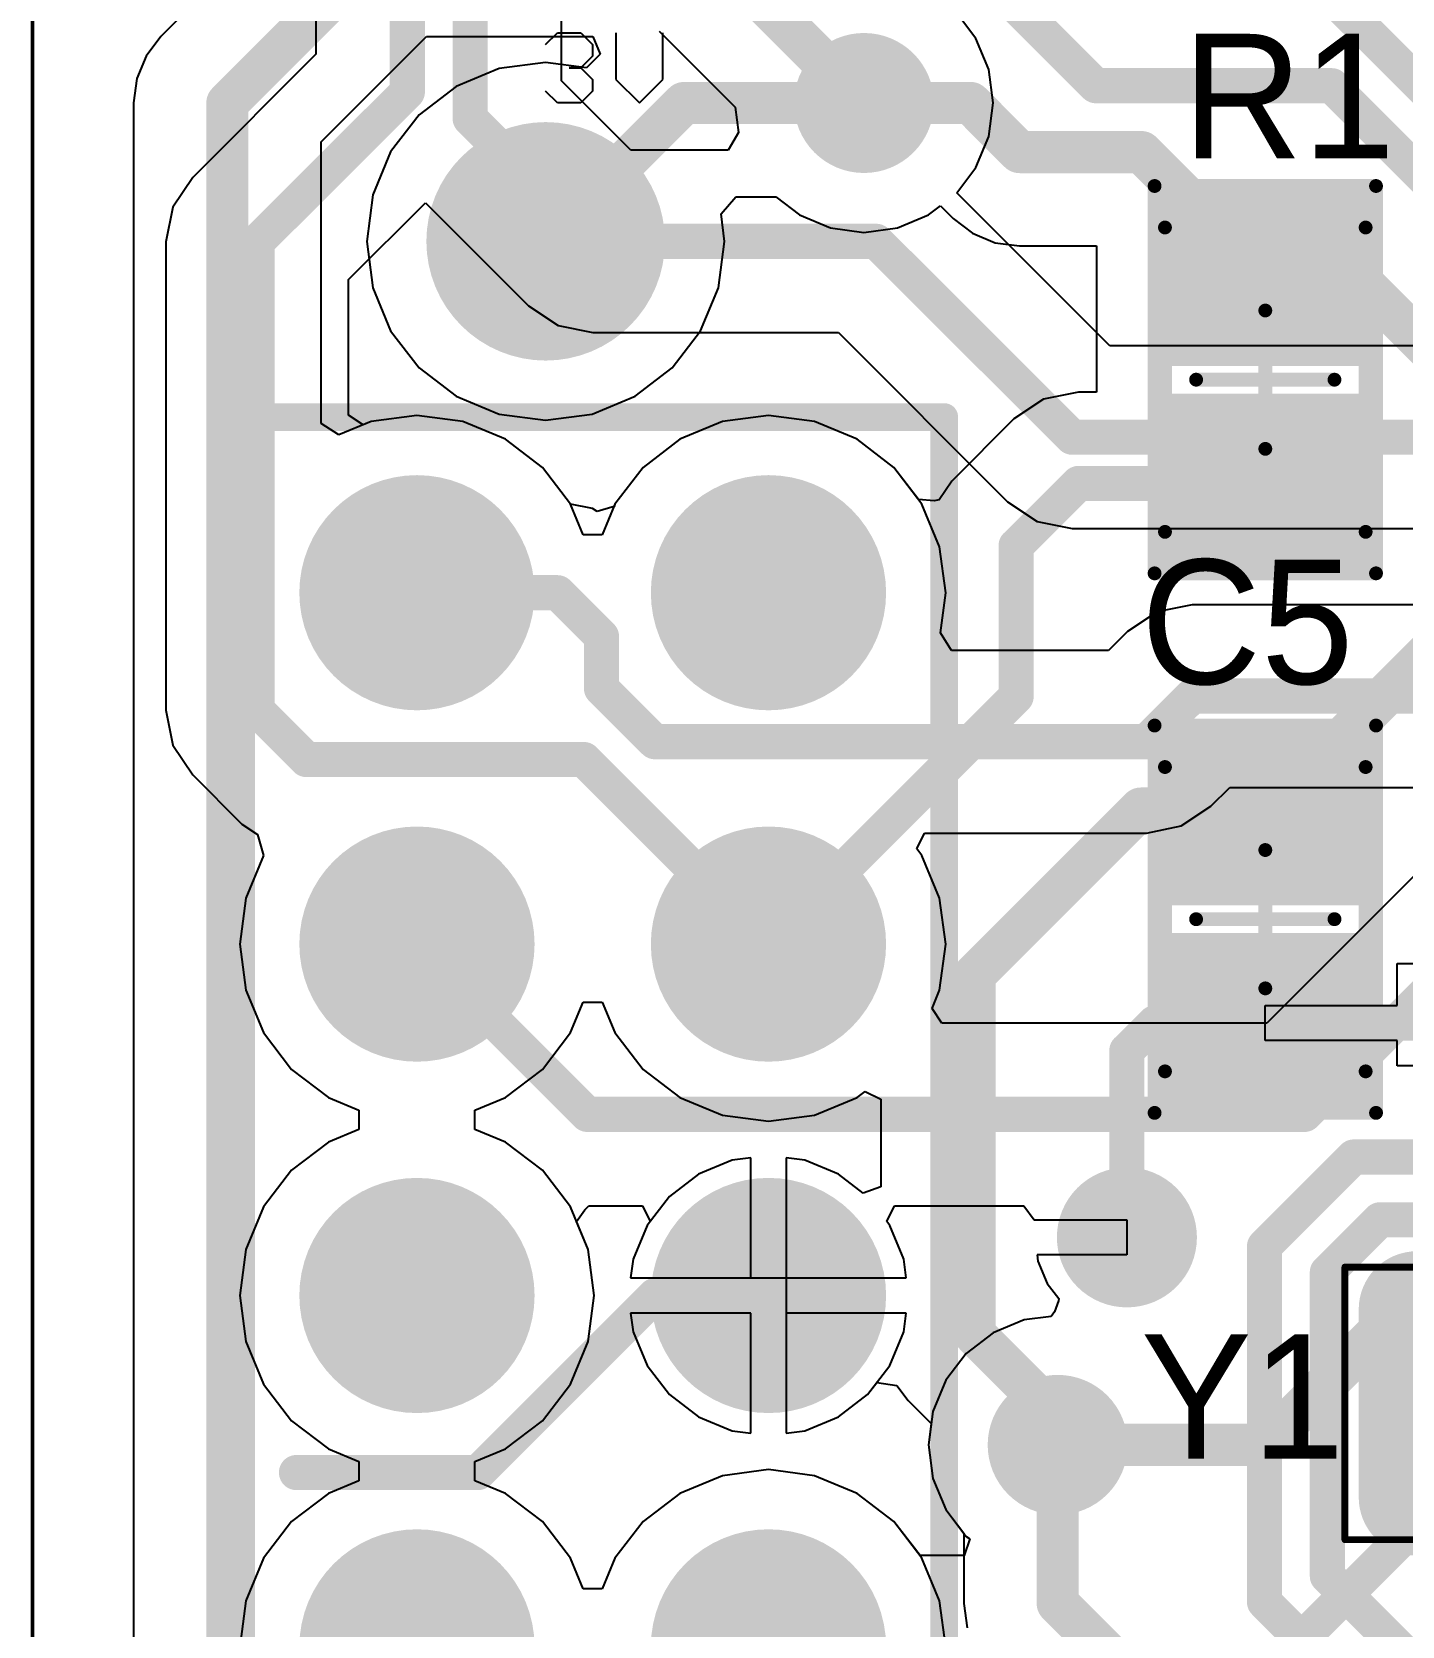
# Model space of a CAD drawing. Header units: millimetres. Extents: x 12 to 126, y 25 to 105.
# Drawn here: x 24.79 to 34.69, y 70.19 to 81.71 of the extents above; entities that cross this region are included whole.
import ezdxf

# ---------------------------------------------------------------- set-up
doc = ezdxf.new("R2010")
doc.units = ezdxf.units.MM
for name, color, linetype in [('BottomLayer', 5, 'Continuous'), ('BottomSolder', 6, 'Continuous'), ('Mechanical13', 56, 'Continuous'), ('Mechanical15', 56, 'Continuous'), ('MultiLayer', 9, 'Continuous'), ('PadHoleLayer', 156, 'Continuous'), ('TopLayer', 1, 'Continuous'), ('TopOverlay', 2, 'Continuous'), ('TopPaste', 8, 'Continuous'), ('TopSolder', 216, 'Continuous'), ('ViaHoleLayer', 16, 'Continuous')]:
    doc.layers.add(name, color=color, linetype=linetype)

# ---------------------------------------------------------------- blocks, each defined once
blk = doc.blocks.new('HDR2X7_1')
at = {"layer": 'BottomLayer', "const_width": 0.75}
for points in [[(7.245, 2.54, 1), (7.995, 2.54, 1)], [(9.785, 2.54, 1), (10.535, 2.54, 1)], [(12.325, 2.54, 1), (13.075, 2.54, 1)], [(14.865, 2.54, 1), (15.615, 2.54, 1)], [(7.245, 0, 1), (7.995, 0, 1)], [(9.785, 0, 1), (10.535, 0, 1)], [(12.325, 0, 1), (13.075, 0, 1)], [(14.865, 0, 1), (15.615, 0, 1)]]:
    blk.add_lwpolyline(points, format="xyb", close=True, dxfattribs=at)
at = {"layer": 'BottomSolder', "const_width": 0.85}
for points in [[(7.195, 2.54, 1), (8.045, 2.54, 1)], [(9.735, 2.54, 1), (10.585, 2.54, 1)], [(12.275, 2.54, 1), (13.125, 2.54, 1)], [(14.815, 2.54, 1), (15.665, 2.54, 1)], [(7.195, 0, 1), (8.045, 0, 1)], [(9.735, 0, 1), (10.585, 0, 1)], [(12.275, 0, 1), (13.125, 0, 1)], [(14.815, 0, 1), (15.665, 0, 1)]]:
    blk.add_lwpolyline(points, format="xyb", close=True, dxfattribs=at)
at = {"layer": 'MultiLayer', "const_width": 0.75}
for points in [[(7.245, 2.54, 1), (7.995, 2.54, 1)], [(9.785, 2.54, 1), (10.535, 2.54, 1)], [(12.325, 2.54, 1), (13.075, 2.54, 1)], [(14.865, 2.54, 1), (15.615, 2.54, 1)], [(7.245, 0, 1), (7.995, 0, 1)], [(9.785, 0, 1), (10.535, 0, 1)], [(12.325, 0, 1), (13.075, 0, 1)], [(14.865, 0, 1), (15.615, 0, 1)]]:
    blk.add_lwpolyline(points, format="xyb", close=True, dxfattribs=at)
at = {"layer": 'PadHoleLayer', "const_width": 0.51}
for points in [[(7.365, 2.54, 1), (7.875, 2.54, 1)], [(9.905, 2.54, 1), (10.415, 2.54, 1)], [(12.445, 2.54, 1), (12.955, 2.54, 1)], [(14.985, 2.54, 1), (15.495, 2.54, 1)], [(7.365, 0, 1), (7.875, 0, 1)], [(9.905, 0, 1), (10.415, 0, 1)], [(12.445, 0, 1), (12.955, 0, 1)], [(14.985, 0, 1), (15.495, 0, 1)]]:
    blk.add_lwpolyline(points, format="xyb", close=True, dxfattribs=at)
at = {"layer": 'TopLayer', "const_width": 0.75}
for points in [[(7.245, 2.54, 1), (7.995, 2.54, 1)], [(9.785, 2.54, 1), (10.535, 2.54, 1)], [(12.325, 2.54, 1), (13.075, 2.54, 1)], [(14.865, 2.54, 1), (15.615, 2.54, 1)], [(7.245, 0, 1), (7.995, 0, 1)], [(9.785, 0, 1), (10.535, 0, 1)], [(12.325, 0, 1), (13.075, 0, 1)], [(14.865, 0, 1), (15.615, 0, 1)]]:
    blk.add_lwpolyline(points, format="xyb", close=True, dxfattribs=at)
at = {"layer": 'TopOverlay', "const_width": 0.2}
for points in [[(-1.27, 3.81), (16.51, 3.81)], [(16.51, 3.81), (16.51, -1.27)], [(-1.27, -1.27), (16.51, -1.27)]]:
    blk.add_lwpolyline(points, dxfattribs=at)
at = {"layer": 'TopOverlay', "const_width": 0.1}
for points in [[(16.46, 3.81, 1), (16.56, 3.81, 1)], [(16.46, 3.81, 1), (16.56, 3.81, 1)], [(16.46, -1.27, 1), (16.56, -1.27, 1)], [(16.46, -1.27, 1), (16.56, -1.27, 1)]]:
    blk.add_lwpolyline(points, format="xyb", close=True, dxfattribs=at)
at = {"layer": 'TopSolder', "const_width": 0.85}
for points in [[(7.195, 2.54, 1), (8.045, 2.54, 1)], [(9.735, 2.54, 1), (10.585, 2.54, 1)], [(12.275, 2.54, 1), (13.125, 2.54, 1)], [(14.815, 2.54, 1), (15.665, 2.54, 1)], [(7.195, 0, 1), (8.045, 0, 1)], [(9.735, 0, 1), (10.585, 0, 1)], [(12.275, 0, 1), (13.125, 0, 1)], [(14.815, 0, 1), (15.665, 0, 1)]]:
    blk.add_lwpolyline(points, format="xyb", close=True, dxfattribs=at)
blk = doc.blocks.new('XTAL1140X475X430D1315L440X63M_31')
at = {"layer": 'Mechanical15', "const_width": 0.05}
for points in [[(7.325, 0.985), (5.95, 0.985)], [(7.325, 0.985), (7.325, -0.985)], [(7.325, -0.985), (5.95, -0.985)]]:
    blk.add_lwpolyline(points, dxfattribs=at)
at = {"layer": 'Mechanical15', "const_width": 0.025}
for points in [[(7.312, 0.985, 1), (7.337, 0.985, 1)], [(7.312, 0.985, 1), (7.337, 0.985, 1)], [(7.312, -0.985, 1), (7.337, -0.985, 1)], [(7.312, -0.985, 1), (7.337, -0.985, 1)]]:
    blk.add_lwpolyline(points, format="xyb", close=True, dxfattribs=at)
at = {"layer": 'TopLayer', "const_width": 0.32}
for points in [[(6.645, 0.68, 1), (6.965, 0.68, 1)], [(6.645, -0.68, 1), (6.965, -0.68, 1)]]:
    blk.add_lwpolyline(points, format="xyb", close=True, dxfattribs=at)
at = {"layer": 'TopLayer'}
blk.add_solid([(2.125, -0.68), (7.125, -0.68), (2.125, 0.68), (7.125, 0.68)], dxfattribs=at)
at = {"layer": 'TopPaste', "const_width": 0.32}
for points in [[(6.645, 0.68, 1), (6.965, 0.68, 1)], [(6.645, -0.68, 1), (6.965, -0.68, 1)]]:
    blk.add_lwpolyline(points, format="xyb", close=True, dxfattribs=at)
at = {"layer": 'TopPaste'}
blk.add_solid([(2.125, -0.68), (7.125, -0.68), (2.125, 0.68), (7.125, 0.68)], dxfattribs=at)
at = {"layer": 'TopSolder', "const_width": 0.42}
for points in [[(6.595, 0.68, 1), (7.015, 0.68, 1)], [(6.595, -0.68, 1), (7.015, -0.68, 1)]]:
    blk.add_lwpolyline(points, format="xyb", close=True, dxfattribs=at)
at = {"layer": 'TopSolder'}
blk.add_solid([(2.025, -0.68), (7.225, -0.68), (2.025, 0.68), (7.225, 0.68)], dxfattribs=at)
blk = doc.blocks.new('C0805_47')
at = {"layer": 'Mechanical13', "const_width": 0.1}
for points in [[(-1.1, -0.725), (-1.1, 0.725)], [(1.1, 0.725), (-1.1, 0.725)], [(1.1, -0.725), (1.1, 0.725)], [(1.1, -0.725), (-1.1, -0.725)]]:
    blk.add_lwpolyline(points, dxfattribs=at)
at = {"layer": 'Mechanical13', "const_width": 0.05}
for points in [[(-1.125, 0.725, 1), (-1.075, 0.725, 1)], [(-1.125, 0.725, 1), (-1.075, 0.725, 1)], [(1.075, 0.725, 1), (1.125, 0.725, 1)], [(1.075, 0.725, 1), (1.125, 0.725, 1)], [(-1.125, -0.725, 1), (-1.075, -0.725, 1)], [(-1.125, -0.725, 1), (-1.075, -0.725, 1)], [(1.075, -0.725, 1), (1.125, -0.725, 1)], [(1.075, -0.725, 1), (1.125, -0.725, 1)]]:
    blk.add_lwpolyline(points, format="xyb", close=True, dxfattribs=at)
at = {"layer": 'Mechanical15', "const_width": 0.1}
for points in [[(-1.4, -0.8), (-1.4, 0.8)], [(1.4, 0.8), (-1.4, 0.8)], [(1.4, -0.8), (1.4, 0.8)], [(0, -0.5), (0, 0.5)], [(0.5, 0), (-0.5, 0)], [(1.4, -0.8), (-1.4, -0.8)]]:
    blk.add_lwpolyline(points, dxfattribs=at)
at = {"layer": 'Mechanical15', "const_width": 0.05}
for points in [[(-1.425, 0.8, 1), (-1.375, 0.8, 1)], [(-1.425, 0.8, 1), (-1.375, 0.8, 1)], [(1.375, 0.8, 1), (1.425, 0.8, 1)], [(1.375, 0.8, 1), (1.425, 0.8, 1)], [(-0.025, 0.5, 1), (0.025, 0.5, 1)], [(-0.525, 0, 1), (-0.475, 0, 1)], [(0.475, 0, 1), (0.525, 0, 1)], [(-0.025, -0.5, 1), (0.025, -0.5, 1)], [(-1.425, -0.8, 1), (-1.375, -0.8, 1)], [(-1.425, -0.8, 1), (-1.375, -0.8, 1)], [(1.375, -0.8, 1), (1.425, -0.8, 1)], [(1.375, -0.8, 1), (1.425, -0.8, 1)]]:
    blk.add_lwpolyline(points, format="xyb", close=True, dxfattribs=at)
at = {"layer": 'TopLayer'}
for points in [[(-0.2, -0.7), (-0.2, 0.7), (-1.3, -0.7), (-1.3, 0.7)], [(1.3, -0.7), (1.3, 0.7), (0.2, -0.7), (0.2, 0.7)]]:
    blk.add_solid(points, dxfattribs=at)
at = {"layer": 'TopPaste'}
for points in [[(-0.2, -0.7), (-0.2, 0.7), (-1.3, -0.7), (-1.3, 0.7)], [(1.3, -0.7), (1.3, 0.7), (0.2, -0.7), (0.2, 0.7)]]:
    blk.add_solid(points, dxfattribs=at)
at = {"layer": 'TopSolder'}
for points in [[(-0.1, -0.8), (-0.1, 0.8), (-1.4, -0.8), (-1.4, 0.8)], [(1.4, -0.8), (1.4, 0.8), (0.1, -0.8), (0.1, 0.8)]]:
    blk.add_solid(points, dxfattribs=at)
blk = doc.blocks.new('C0805_71')
at = {"layer": 'Mechanical13', "const_width": 0.1}
for points in [[(-1.1, 0.725), (-1.1, -0.725)], [(-1.1, 0.725), (1.1, 0.725)], [(1.1, 0.725), (1.1, -0.725)], [(-1.1, -0.725), (1.1, -0.725)]]:
    blk.add_lwpolyline(points, dxfattribs=at)
at = {"layer": 'Mechanical13', "const_width": 0.05}
for points in [[(-1.125, 0.725, 1), (-1.075, 0.725, 1)], [(-1.125, 0.725, 1), (-1.075, 0.725, 1)], [(1.075, 0.725, 1), (1.125, 0.725, 1)], [(1.075, 0.725, 1), (1.125, 0.725, 1)], [(-1.125, -0.725, 1), (-1.075, -0.725, 1)], [(-1.125, -0.725, 1), (-1.075, -0.725, 1)], [(1.075, -0.725, 1), (1.125, -0.725, 1)], [(1.075, -0.725, 1), (1.125, -0.725, 1)]]:
    blk.add_lwpolyline(points, format="xyb", close=True, dxfattribs=at)
at = {"layer": 'Mechanical15', "const_width": 0.1}
for points in [[(-1.4, 0.8), (-1.4, -0.8)], [(-1.4, 0.8), (1.4, 0.8)], [(1.4, 0.8), (1.4, -0.8)], [(0, 0.5), (0, -0.5)], [(-0.5, 0), (0.5, 0)], [(-1.4, -0.8), (1.4, -0.8)]]:
    blk.add_lwpolyline(points, dxfattribs=at)
at = {"layer": 'Mechanical15', "const_width": 0.05}
for points in [[(-1.425, 0.8, 1), (-1.375, 0.8, 1)], [(-1.425, 0.8, 1), (-1.375, 0.8, 1)], [(1.375, 0.8, 1), (1.425, 0.8, 1)], [(1.375, 0.8, 1), (1.425, 0.8, 1)], [(-0.025, 0.5, 1), (0.025, 0.5, 1)], [(-0.525, 0, 1), (-0.475, 0, 1)], [(0.475, 0, 1), (0.525, 0, 1)], [(-0.025, -0.5, 1), (0.025, -0.5, 1)], [(-1.425, -0.8, 1), (-1.375, -0.8, 1)], [(-1.425, -0.8, 1), (-1.375, -0.8, 1)], [(1.375, -0.8, 1), (1.425, -0.8, 1)], [(1.375, -0.8, 1), (1.425, -0.8, 1)]]:
    blk.add_lwpolyline(points, format="xyb", close=True, dxfattribs=at)
at = {"layer": 'TopLayer'}
for points in [[(-0.2, -0.7), (-0.2, 0.7), (-1.3, -0.7), (-1.3, 0.7)], [(1.3, -0.7), (1.3, 0.7), (0.2, -0.7), (0.2, 0.7)]]:
    blk.add_solid(points, dxfattribs=at)
at = {"layer": 'TopPaste'}
for points in [[(-0.2, -0.7), (-0.2, 0.7), (-1.3, -0.7), (-1.3, 0.7)], [(1.3, -0.7), (1.3, 0.7), (0.2, -0.7), (0.2, 0.7)]]:
    blk.add_solid(points, dxfattribs=at)
at = {"layer": 'TopSolder'}
for points in [[(-0.1, -0.8), (-0.1, 0.8), (-1.4, -0.8), (-1.4, 0.8)], [(1.4, -0.8), (1.4, 0.8), (0.1, -0.8), (0.1, 0.8)]]:
    blk.add_solid(points, dxfattribs=at)

msp = doc.modelspace()

# ---------------------------------------------------------------- linework, layer by layer
at = {"layer": 'BottomLayer'}
for p, q in [((24.8, 59.1), (24.8, 102.09)), ((26.84, 92.2), (26.84, 81.553)), ((28.614, 81.361), (28.614, 91.627)), ((31.609, 81.667), (31.461, 81.861)), ((29.32, 81.72), (29.869, 81.171)), ((31.702, 81.442), (31.609, 81.667)), ((26.84, 81.553), (25.95, 80.662)), ((29.115, 80.86), (28.614, 81.361)), ((31.734, 81.2), (31.702, 81.442)), ((29.869, 81.171), (29.894, 80.987)), ((31.702, 80.958), (31.734, 81.2)), ((29.894, 80.987), (29.819, 80.86)), ((31.609, 80.733), (31.702, 80.958)), ((29.819, 80.86), (29.115, 80.86)), ((31.47, 80.551), (31.609, 80.733)), ((25.95, 80.662), (25.807, 80.448)), ((25.807, 80.448), (25.756, 80.196)), ((27.076, 79.923), (27.631, 80.478)), ((27.631, 80.478), (28.376, 79.734)), ((32.577, 79.444), (31.47, 80.551)), ((25.756, 80.196), (25.756, 80.196)), ((25.756, 80.196), (25.756, 76.81)), ((27.076, 78.944), (27.076, 79.923)), ((28.376, 79.734), (28.376, 79.734)), ((28.376, 79.734), (28.59, 79.591)), ((28.59, 79.591), (28.842, 79.54)), ((28.842, 79.54), (30.615, 79.54)), ((30.615, 79.54), (31.838, 78.317)), ((37.338, 79.444), (32.577, 79.444)), ((27.181, 78.874), (27.076, 78.944)), ((27.57, 78.941), (27.238, 78.897)), ((27.902, 78.897), (27.57, 78.941)), ((30.11, 78.941), (29.778, 78.897)), ((30.442, 78.897), (30.11, 78.941)), ((27.238, 78.897), (27.181, 78.874)), ((28.21, 78.769), (27.902, 78.897)), ((29.778, 78.897), (29.47, 78.769)), ((30.75, 78.769), (30.442, 78.897)), ((28.476, 78.566), (28.21, 78.769)), ((29.47, 78.769), (29.204, 78.566)), ((31.016, 78.566), (30.75, 78.769)), ((28.679, 78.301), (28.476, 78.566)), ((29.204, 78.566), (29.001, 78.3)), ((31.219, 78.3), (31.016, 78.566)), ((28.839, 78.269), (28.679, 78.301)), ((28.872, 78.247), (28.839, 78.269)), ((28.994, 78.284), (28.872, 78.247)), ((29.001, 78.3), (28.994, 78.284)), ((31.347, 77.992), (31.219, 78.3)), ((31.838, 78.317), (31.838, 78.317)), ((31.838, 78.317), (32.052, 78.174)), ((32.052, 78.174), (32.304, 78.124)), ((32.304, 78.124), (32.304, 78.124)), ((32.304, 78.124), (37.065, 78.124)), ((31.391, 77.66), (31.347, 77.992)), ((31.353, 77.37), (31.391, 77.66)), ((33.171, 77.572), (32.918, 77.522)), ((37.437, 77.572), (33.171, 77.572)), ((33.171, 77.572), (33.171, 77.572)), ((32.918, 77.522), (32.704, 77.379)), ((31.433, 77.243), (31.353, 77.37)), ((32.704, 77.379), (32.568, 77.243)), ((32.704, 77.379), (32.704, 77.379)), ((32.568, 77.243), (31.433, 77.243)), ((25.756, 76.81), (25.756, 76.81)), ((25.756, 76.81), (25.807, 76.557)), ((25.807, 76.557), (25.95, 76.343)), ((25.95, 76.343), (26.305, 75.988)), ((33.307, 76.117), (33.444, 76.253)), ((33.444, 76.253), (35.249, 76.253)), ((33.093, 75.974), (33.307, 76.117)), ((35.297, 76.136), (33.71, 74.548)), ((26.305, 75.988), (26.305, 75.988)), ((26.305, 75.988), (26.417, 75.913)), ((32.841, 75.923), (33.093, 75.974)), ((26.417, 75.913), (26.461, 75.76)), ((31.182, 75.809), (31.238, 75.923)), ((31.238, 75.923), (32.841, 75.923)), ((32.841, 75.923), (32.841, 75.923)), ((26.461, 75.76), (26.333, 75.452)), ((31.219, 75.76), (31.182, 75.809)), ((31.347, 75.452), (31.219, 75.76)), ((26.333, 75.452), (26.289, 75.12)), ((31.391, 75.12), (31.347, 75.452)), ((26.289, 75.12), (26.333, 74.788)), ((31.347, 74.788), (31.391, 75.12)), ((26.333, 74.788), (26.461, 74.48)), ((31.292, 74.654), (31.347, 74.788)), ((31.362, 74.548), (31.292, 74.654)), ((26.461, 74.48), (26.664, 74.214)), ((33.71, 74.548), (31.362, 74.548)), ((26.664, 74.214), (26.93, 74.011)), ((26.93, 74.011), (27.151, 73.919)), ((27.151, 73.919), (27.151, 73.781)), ((27.151, 73.781), (26.93, 73.689)), ((26.93, 73.689), (26.664, 73.486)), ((26.664, 73.486), (26.461, 73.22)), ((26.461, 73.22), (26.333, 72.912)), ((28.723, 73.115), (28.782, 73.2)), ((28.782, 73.2), (28.813, 73.229)), ((28.813, 73.229), (29.199, 73.229)), ((29.199, 73.229), (29.255, 73.115)), ((30.965, 73.115), (31.021, 73.229)), ((31.021, 73.229), (31.954, 73.229)), ((31.954, 73.229), (32.029, 73.127)), ((28.807, 72.912), (28.723, 73.115)), ((29.233, 73.086), (29.132, 72.842)), ((29.255, 73.115), (29.233, 73.086)), ((30.987, 73.086), (30.965, 73.115)), ((31.088, 72.842), (30.987, 73.086)), ((32.029, 73.127), (32.7, 73.127)), ((32.7, 73.127), (32.7, 72.873)), ((26.333, 72.912), (26.289, 72.58)), ((28.851, 72.58), (28.807, 72.912)), ((29.132, 72.842), (29.114, 72.707)), ((31.106, 72.707), (31.088, 72.842)), ((32.7, 72.873), (32.051, 72.873)), ((32.051, 72.873), (32.057, 72.827)), ((32.057, 72.827), (32.123, 72.667)), ((29.114, 72.707), (30.11, 72.707)), ((30.11, 72.707), (31.106, 72.707)), ((32.123, 72.667), (32.207, 72.558)), ((26.289, 72.58), (26.333, 72.248)), ((28.807, 72.248), (28.851, 72.58)), ((32.206, 72.541), (32.177, 72.461)), ((32.207, 72.558), (32.206, 72.541)), ((29.983, 72.453), (29.114, 72.453)), ((29.114, 72.453), (29.132, 72.318)), ((29.983, 71.584), (29.983, 72.453)), ((31.106, 72.453), (30.237, 72.453)), ((30.237, 72.453), (30.237, 71.584)), ((31.088, 72.318), (31.106, 72.453)), ((31.958, 72.403), (31.733, 72.309)), ((32.152, 72.428), (31.958, 72.403)), ((32.177, 72.461), (32.152, 72.428)), ((29.132, 72.318), (29.233, 72.074)), ((30.987, 72.074), (31.088, 72.318)), ((31.733, 72.309), (31.539, 72.161)), ((26.333, 72.248), (26.461, 71.94)), ((28.679, 71.94), (28.807, 72.248)), ((31.539, 72.161), (31.391, 71.967)), ((29.233, 72.074), (29.394, 71.864)), ((30.826, 71.864), (30.987, 72.074)), ((26.461, 71.94), (26.664, 71.674)), ((28.476, 71.674), (28.679, 71.94)), ((31.391, 71.967), (31.297, 71.742)), ((29.394, 71.864), (29.604, 71.703)), ((30.616, 71.703), (30.826, 71.864)), ((29.604, 71.703), (29.848, 71.602)), ((30.372, 71.602), (30.616, 71.703)), ((31.297, 71.742), (31.266, 71.5)), ((26.664, 71.674), (26.93, 71.471)), ((28.21, 71.471), (28.476, 71.674)), ((29.848, 71.602), (29.983, 71.584)), ((30.237, 71.584), (30.372, 71.602)), ((26.93, 71.471), (27.151, 71.379)), ((27.989, 71.379), (28.21, 71.471)), ((31.266, 71.5), (31.297, 71.258)), ((27.151, 71.379), (27.151, 71.241)), ((27.989, 71.241), (27.989, 71.379)), ((27.151, 71.241), (26.93, 71.149)), ((28.21, 71.149), (27.989, 71.241)), ((29.778, 71.277), (29.47, 71.149)), ((30.11, 71.321), (29.778, 71.277)), ((30.442, 71.277), (30.11, 71.321)), ((30.75, 71.149), (30.442, 71.277)), ((31.297, 71.258), (31.391, 71.033)), ((26.93, 71.149), (26.664, 70.946)), ((28.476, 70.946), (28.21, 71.149)), ((29.47, 71.149), (29.204, 70.946)), ((31.016, 70.946), (30.75, 71.149)), ((31.391, 71.033), (31.539, 70.839)), ((26.664, 70.946), (26.461, 70.68)), ((28.679, 70.68), (28.476, 70.946)), ((29.204, 70.946), (29.001, 70.68)), ((31.205, 70.7), (31.016, 70.946)), ((31.565, 70.82), (31.524, 70.7)), ((31.539, 70.839), (31.565, 70.82)), ((26.461, 70.68), (26.333, 70.372)), ((28.771, 70.459), (28.679, 70.68)), ((29.001, 70.68), (28.909, 70.459)), ((31.524, 70.7), (31.205, 70.7)), ((28.909, 70.459), (28.771, 70.459)), ((26.333, 70.372), (26.289, 70.04))]:
    msp.add_line(p, q, dxfattribs=at)
for points, const_width in [([(27.5, 81.28), (27.5, 92.2)], 0.254), ([(27.954, 81.088), (27.954, 91.9)], 0.254), ([(29.8, 82.2), (30.8, 81.2)], 0.305), ([(26.416, 80.196), (27.5, 81.28)], 0.254), ([(27.954, 81.088), (28.842, 80.2)], 0.254), ([(26.416, 76.81), (26.416, 80.196)], 0.254), ([(28.842, 80.2), (30.888, 80.2)], 0.254), ([(30.888, 80.2), (32.304, 78.784)], 0.254), ([(32.304, 78.784), (37.338, 78.784)], 0.254), ([(33.906, 70.04), (42.545, 78.679)], 0.254), ([(27.57, 77.66), (28.587, 77.66)], 0.254), ([(28.587, 77.66), (28.904, 77.343)], 0.254), ([(28.904, 76.968), (28.904, 77.343)], 0.254), ([(28.904, 76.968), (29.289, 76.583)], 0.254), ([(32.841, 76.583), (33.171, 76.913)], 0.254), ([(33.171, 76.913), (39.495, 76.913)], 0.254), ([(26.416, 76.81), (26.772, 76.454)], 0.254), ([(29.289, 76.583), (32.841, 76.583)], 0.254), ([(26.772, 76.454), (28.776, 76.454)], 0.254), ([(28.776, 76.454), (30.11, 75.12)], 0.254), ([(33.983, 73.889), (36.503, 76.408)], 0.254), ([(27.57, 75.12), (28.801, 73.889)], 0.254), ([(33.7, 71.5), (36.8, 74.6)], 0.305), ([(28.801, 73.889), (33.983, 73.889)], 0.254), ([(28.011, 71.3), (29.291, 72.58)], 0.254), ([(29.291, 72.58), (30.11, 72.58)], 0.254), ([(32.2, 71.5), (33.7, 71.5)], 0.305), ([(26.7, 71.3), (28.011, 71.3)], 0.254)]:
    msp.add_lwpolyline(points, dxfattribs=dict(at, const_width=const_width))
for points, const_width in [([(30.597, 81.2, 1), (31.003, 81.2, 1)], 0.406), ([(27.437, 81.28, 1), (27.564, 81.28, 1)], 0.127), ([(27.437, 81.28, 1), (27.564, 81.28, 1)], 0.127), ([(30.724, 81.2, 1), (30.876, 81.2, 1)], 0.152), ([(27.891, 81.088, 1), (28.018, 81.088, 1)], 0.127), ([(27.891, 81.088, 1), (28.018, 81.088, 1)], 0.127), ([(26.352, 80.196, 1), (26.48, 80.196, 1)], 0.127), ([(26.352, 80.196, 1), (26.48, 80.196, 1)], 0.127), ([(28.779, 80.2, 1), (28.906, 80.2, 1)], 0.127), ([(28.779, 80.2, 1), (28.906, 80.2, 1)], 0.127), ([(30.825, 80.2, 1), (30.952, 80.2, 1)], 0.127), ([(30.825, 80.2, 1), (30.952, 80.2, 1)], 0.127), ([(32.241, 78.784, 1), (32.368, 78.784, 1)], 0.127), ([(32.241, 78.784, 1), (32.368, 78.784, 1)], 0.127), ([(27.507, 77.66, 1), (27.634, 77.66, 1)], 0.127), ([(28.523, 77.66, 1), (28.65, 77.66, 1)], 0.127), ([(28.523, 77.66, 1), (28.65, 77.66, 1)], 0.127), ([(28.84, 77.343, 1), (28.967, 77.343, 1)], 0.127), ([(28.84, 77.343, 1), (28.967, 77.343, 1)], 0.127), ([(28.84, 76.968, 1), (28.967, 76.968, 1)], 0.127), ([(28.84, 76.968, 1), (28.967, 76.968, 1)], 0.127), ([(33.107, 76.913, 1), (33.234, 76.913, 1)], 0.127), ([(33.107, 76.913, 1), (33.234, 76.913, 1)], 0.127), ([(26.352, 76.81, 1), (26.48, 76.81, 1)], 0.127), ([(26.352, 76.81, 1), (26.48, 76.81, 1)], 0.127), ([(29.226, 76.583, 1), (29.353, 76.583, 1)], 0.127), ([(29.226, 76.583, 1), (29.353, 76.583, 1)], 0.127), ([(32.777, 76.583, 1), (32.904, 76.583, 1)], 0.127), ([(32.777, 76.583, 1), (32.904, 76.583, 1)], 0.127), ([(26.708, 76.454, 1), (26.835, 76.454, 1)], 0.127), ([(26.708, 76.454, 1), (26.835, 76.454, 1)], 0.127), ([(28.713, 76.454, 1), (28.84, 76.454, 1)], 0.127), ([(28.713, 76.454, 1), (28.84, 76.454, 1)], 0.127), ([(27.507, 75.12, 1), (27.634, 75.12, 1)], 0.127), ([(30.047, 75.12, 1), (30.174, 75.12, 1)], 0.127), ([(28.738, 73.889, 1), (28.865, 73.889, 1)], 0.127), ([(28.738, 73.889, 1), (28.865, 73.889, 1)], 0.127), ([(33.92, 73.889, 1), (34.047, 73.889, 1)], 0.127), ([(33.92, 73.889, 1), (34.047, 73.889, 1)], 0.127), ([(32.497, 73, 1), (32.903, 73, 1)], 0.406), ([(29.228, 72.58, 1), (29.355, 72.58, 1)], 0.127), ([(29.228, 72.58, 1), (29.355, 72.58, 1)], 0.127), ([(30.047, 72.58, 1), (30.174, 72.58, 1)], 0.127), ([(31.997, 71.5, 1), (32.403, 71.5, 1)], 0.406), ([(32.124, 71.5, 1), (32.276, 71.5, 1)], 0.152), ([(33.624, 71.5, 1), (33.776, 71.5, 1)], 0.152), ([(33.624, 71.5, 1), (33.776, 71.5, 1)], 0.152), ([(26.636, 71.3, 1), (26.763, 71.3, 1)], 0.127), ([(27.948, 71.3, 1), (28.075, 71.3, 1)], 0.127), ([(27.948, 71.3, 1), (28.075, 71.3, 1)], 0.127)]:
    msp.add_lwpolyline(points, format="xyb", close=True, dxfattribs=dict(at, const_width=const_width))
at = {"layer": 'BottomSolder', "const_width": 0.506}
for points in [[(30.547, 81.2, 1), (31.053, 81.2, 1)], [(32.447, 73, 1), (32.953, 73, 1)], [(31.947, 71.5, 1), (32.453, 71.5, 1)]]:
    msp.add_lwpolyline(points, format="xyb", close=True, dxfattribs=at)
at = {"layer": 'MultiLayer', "const_width": 0.406}
for points in [[(30.597, 81.2, 1), (31.003, 81.2, 1)], [(32.497, 73, 1), (32.903, 73, 1)], [(31.997, 71.5, 1), (32.403, 71.5, 1)]]:
    msp.add_lwpolyline(points, format="xyb", close=True, dxfattribs=at)
at = {"layer": 'TopLayer'}
for p, q in [((24.788, 59.1), (24.788, 102.107)), ((26.78, 82.739), (25.72, 81.68)), ((25.72, 81.68), (25.613, 81.539)), ((26.878, 80.919), (27.639, 81.68)), ((27.639, 81.68), (28.841, 81.68)), ((28.841, 81.68), (28.894, 81.553)), ((25.613, 81.539), (25.545, 81.376)), ((28.5, 81.493), (28.165, 81.449)), ((28.795, 81.454), (28.5, 81.493)), ((28.894, 81.553), (28.795, 81.454)), ((25.545, 81.376), (25.522, 81.2)), ((28.165, 81.449), (27.853, 81.32)), ((27.853, 81.32), (27.586, 81.114)), ((25.522, 81.2), (25.522, 69.4)), ((27.586, 81.114), (27.38, 80.847)), ((26.878, 78.884), (26.878, 80.919)), ((27.38, 80.847), (27.251, 80.535)), ((27.251, 80.535), (27.207, 80.2)), ((29.767, 80.4), (29.874, 80.522)), ((29.874, 80.522), (30.162, 80.522)), ((30.162, 80.522), (30.333, 80.391)), ((31.267, 80.391), (31.353, 80.457)), ((31.353, 80.457), (31.444, 80.366)), ((29.793, 80.2), (29.767, 80.4)), ((30.333, 80.391), (30.558, 80.297)), ((31.042, 80.297), (31.267, 80.391)), ((31.444, 80.366), (31.585, 80.258)), ((30.558, 80.297), (30.8, 80.265)), ((30.8, 80.265), (31.042, 80.297)), ((31.585, 80.258), (31.748, 80.19)), ((27.207, 80.2), (27.251, 79.865)), ((29.749, 79.865), (29.793, 80.2)), ((31.748, 80.19), (31.924, 80.167)), ((31.924, 80.167), (32.48, 80.167)), ((32.48, 80.167), (32.48, 79.11)), ((27.251, 79.865), (27.38, 79.553)), ((29.62, 79.553), (29.749, 79.865)), ((27.38, 79.553), (27.586, 79.286)), ((29.414, 79.286), (29.62, 79.553)), ((27.586, 79.286), (27.853, 79.08)), ((29.147, 79.08), (29.414, 79.286)), ((27.853, 79.08), (28.165, 78.951)), ((28.835, 78.951), (29.147, 79.08)), ((32.098, 79.059), (31.884, 78.916)), ((32.35, 79.11), (32.098, 79.059)), ((32.48, 79.11), (32.35, 79.11)), ((32.35, 79.11), (32.35, 79.11)), ((27.57, 78.941), (27.238, 78.897)), ((27.902, 78.897), (27.57, 78.941)), ((28.165, 78.951), (28.5, 78.907)), ((28.5, 78.907), (28.835, 78.951)), ((30.11, 78.941), (29.778, 78.897)), ((30.442, 78.897), (30.11, 78.941)), ((27.005, 78.801), (26.878, 78.884)), ((27.238, 78.897), (27.005, 78.801)), ((28.21, 78.769), (27.902, 78.897)), ((29.778, 78.897), (29.47, 78.769)), ((30.75, 78.769), (30.442, 78.897)), ((31.884, 78.916), (31.434, 78.466)), ((31.884, 78.916), (31.884, 78.916)), ((28.476, 78.566), (28.21, 78.769)), ((29.47, 78.769), (29.204, 78.566)), ((31.016, 78.566), (30.75, 78.769)), ((28.679, 78.3), (28.476, 78.566)), ((29.204, 78.566), (29.001, 78.3)), ((31.193, 78.335), (31.016, 78.566)), ((31.434, 78.466), (31.344, 78.332)), ((28.771, 78.079), (28.679, 78.3)), ((29.001, 78.3), (28.909, 78.079)), ((31.308, 78.323), (31.193, 78.335)), ((31.344, 78.332), (31.308, 78.323)), ((28.909, 78.079), (28.771, 78.079)), ((34.654, 74.677), (34.654, 74.98)), ((34.654, 74.98), (34.92, 74.98)), ((28.679, 74.48), (28.771, 74.701)), ((28.771, 74.701), (28.909, 74.701)), ((28.909, 74.701), (29.001, 74.48)), ((33.7, 74.423), (33.7, 74.677)), ((33.7, 74.677), (34.654, 74.677)), ((28.476, 74.214), (28.679, 74.48)), ((29.001, 74.48), (29.204, 74.214)), ((34.654, 74.423), (33.7, 74.423)), ((34.654, 74.241), (34.654, 74.423)), ((35.873, 74.241), (34.654, 74.241)), ((28.21, 74.011), (28.476, 74.214)), ((29.204, 74.214), (29.47, 74.011)), ((27.989, 73.919), (28.21, 74.011)), ((29.47, 74.011), (29.778, 73.883)), ((30.442, 73.883), (30.75, 74.011)), ((30.75, 74.011), (30.808, 74.055)), ((30.808, 74.055), (30.922, 73.999)), ((30.922, 73.999), (30.922, 73.365)), ((27.989, 73.781), (27.989, 73.919)), ((29.778, 73.883), (30.11, 73.839)), ((30.11, 73.839), (30.442, 73.883)), ((28.21, 73.689), (27.989, 73.781)), ((28.476, 73.486), (28.21, 73.689)), ((29.848, 73.558), (29.604, 73.457)), ((29.983, 73.576), (29.848, 73.558)), ((29.983, 72.707), (29.983, 73.576)), ((30.372, 73.558), (30.237, 73.576)), ((30.237, 73.576), (30.237, 72.58)), ((30.616, 73.457), (30.372, 73.558)), ((28.679, 73.22), (28.476, 73.486)), ((29.604, 73.457), (29.394, 73.296)), ((30.795, 73.32), (30.616, 73.457)), ((29.394, 73.296), (29.233, 73.086)), ((30.922, 73.365), (30.795, 73.32)), ((28.807, 72.912), (28.679, 73.22)), ((29.233, 73.086), (29.132, 72.842)), ((28.851, 72.58), (28.807, 72.912)), ((29.132, 72.842), (29.114, 72.707)), ((29.114, 72.707), (29.983, 72.707)), ((28.807, 72.248), (28.851, 72.58)), ((30.237, 72.58), (30.237, 71.584)), ((29.983, 72.453), (29.114, 72.453)), ((29.114, 72.453), (29.132, 72.318)), ((29.983, 71.584), (29.983, 72.453)), ((29.132, 72.318), (29.233, 72.074)), ((28.679, 71.94), (28.807, 72.248)), ((29.233, 72.074), (29.394, 71.864)), ((28.476, 71.674), (28.679, 71.94)), ((30.826, 71.864), (30.894, 71.952)), ((30.894, 71.952), (31.037, 71.93)), ((31.037, 71.93), (31.12, 71.82)), ((29.394, 71.864), (29.604, 71.703)), ((30.616, 71.703), (30.826, 71.864)), ((31.12, 71.82), (31.286, 71.655)), ((29.604, 71.703), (29.848, 71.602)), ((30.372, 71.602), (30.616, 71.703)), ((28.21, 71.471), (28.476, 71.674)), ((29.848, 71.602), (29.983, 71.584)), ((30.237, 71.584), (30.372, 71.602)), ((31.286, 71.655), (31.266, 71.5)), ((27.989, 71.379), (28.21, 71.471)), ((31.266, 71.5), (31.297, 71.258)), ((27.989, 71.241), (27.989, 71.379)), ((28.21, 71.149), (27.989, 71.241)), ((29.778, 71.277), (29.47, 71.149)), ((30.11, 71.321), (29.778, 71.277)), ((30.442, 71.277), (30.11, 71.321)), ((30.75, 71.149), (30.442, 71.277)), ((31.297, 71.258), (31.391, 71.033)), ((28.476, 70.946), (28.21, 71.149)), ((29.47, 71.149), (29.204, 70.946)), ((31.016, 70.946), (30.75, 71.149)), ((31.391, 71.033), (31.522, 70.862)), ((28.679, 70.68), (28.476, 70.946)), ((29.204, 70.946), (29.001, 70.68)), ((31.219, 70.68), (31.016, 70.946)), ((31.522, 70.862), (31.522, 70.354)), ((28.771, 70.459), (28.679, 70.68)), ((29.001, 70.68), (28.909, 70.459)), ((31.347, 70.372), (31.219, 70.68)), ((28.909, 70.459), (28.771, 70.459)), ((31.391, 70.04), (31.347, 70.372)), ((31.522, 70.354), (31.545, 70.178))]:
    msp.add_line(p, q, dxfattribs=at)
for points, const_width in [([(26.2, 81.2), (28.5, 83.5)], 0.305), ([(30.638, 83.162), (32.475, 81.325)], 0.254), ([(33.947, 82.2), (35.5, 80.647)], 0.254), ([(30, 82), (30.8, 81.2)], 0.305), ([(32.475, 81.325), (34.18, 81.325)], 0.254), ([(34.18, 81.325), (35.833, 79.673)], 0.254), ([(26.2, 69.4), (26.2, 81.2)], 0.305), ([(28.5, 80.2), (29.5, 81.2)], 0.305), ([(29.5, 81.2), (30.8, 81.2)], 0.305), ([(30.8, 81.2), (31.57, 81.2)], 0.305), ([(31.57, 81.2), (31.924, 80.845)], 0.305), ([(31.924, 80.845), (32.805, 80.845)], 0.305), ([(32.805, 80.845), (33.7, 79.95)], 0.305), ([(33.7, 79.95), (34.35, 79.95)], 0.305), ([(34.35, 79.95), (35.2, 79.1)], 0.305), ([(31.9, 78), (32.35, 78.45)], 0.254), ([(32.35, 78.45), (33.7, 78.45)], 0.254), ([(31.9, 76.91), (31.9, 78)], 0.254), ([(33.7, 76.05), (35.2, 77.55)], 0.305), ([(30.11, 75.12), (31.9, 76.91)], 0.254), ([(31.6, 74.9), (32.8, 76.1)], 0.305), ([(32.8, 76.1), (33.65, 76.1)], 0.305), ([(33.65, 76.1), (33.7, 76.05)], 0.305), ([(31.6, 72.3), (31.6, 74.9)], 0.305), ([(32.7, 74.35), (32.9, 74.55)], 0.254), ([(32.9, 74.55), (33.7, 74.55)], 0.254), ([(33.7, 74.55), (34.85, 74.55)], 0.254), ([(32.7, 73), (32.7, 74.35)], 0.254), ([(33.694, 72.936), (34.339, 73.581)], 0.254), ([(34.339, 73.581), (39.477, 73.581)], 0.254), ([(34.148, 72.748), (34.527, 73.127)], 0.254), ([(34.527, 73.127), (39.665, 73.127)], 0.254), ([(33.694, 70.364), (33.694, 72.936)], 0.254), ([(34.148, 70.552), (34.148, 72.748)], 0.254), ([(31.6, 72.3), (32.2, 71.7)], 0.305), ([(32.2, 71.5), (32.2, 71.7)], 0.305), ([(32.2, 70.354), (32.2, 71.5)], 0.305), ([(34.148, 70.552), (34.7, 70)], 0.254), ([(32.2, 70.354), (33.668, 68.886)], 0.305), ([(33.694, 70.364), (34.512, 69.546)], 0.254)]:
    msp.add_lwpolyline(points, dxfattribs=dict(at, const_width=const_width))
for points, const_width in [([(30.597, 81.2, 1), (31.003, 81.2, 1)], 0.406), ([(32.412, 81.325, 1), (32.539, 81.325, 1)], 0.127), ([(32.412, 81.325, 1), (32.539, 81.325, 1)], 0.127), ([(34.117, 81.325, 1), (34.244, 81.325, 1)], 0.127), ([(34.117, 81.325, 1), (34.244, 81.325, 1)], 0.127), ([(26.124, 81.2, 1), (26.276, 81.2, 1)], 0.152), ([(26.124, 81.2, 1), (26.276, 81.2, 1)], 0.152), ([(29.424, 81.2, 1), (29.576, 81.2, 1)], 0.152), ([(29.424, 81.2, 1), (29.576, 81.2, 1)], 0.152), ([(30.724, 81.2, 1), (30.876, 81.2, 1)], 0.152), ([(30.724, 81.2, 1), (30.876, 81.2, 1)], 0.152), ([(30.724, 81.2, 1), (30.876, 81.2, 1)], 0.152), ([(31.493, 81.2, 1), (31.646, 81.2, 1)], 0.152), ([(31.493, 81.2, 1), (31.646, 81.2, 1)], 0.152), ([(28.119, 80.2, 1), (28.881, 80.2, 1)], 0.762), ([(31.848, 80.845, 1), (32, 80.845, 1)], 0.152), ([(31.848, 80.845, 1), (32, 80.845, 1)], 0.152), ([(32.728, 80.845, 1), (32.881, 80.845, 1)], 0.152), ([(32.728, 80.845, 1), (32.881, 80.845, 1)], 0.152), ([(28.424, 80.2, 1), (28.576, 80.2, 1)], 0.152), ([(33.624, 79.95, 1), (33.776, 79.95, 1)], 0.152), ([(33.624, 79.95, 1), (33.776, 79.95, 1)], 0.152), ([(34.274, 79.95, 1), (34.426, 79.95, 1)], 0.152), ([(34.274, 79.95, 1), (34.426, 79.95, 1)], 0.152), ([(32.287, 78.45, 1), (32.414, 78.45, 1)], 0.127), ([(32.287, 78.45, 1), (32.414, 78.45, 1)], 0.127), ([(33.637, 78.45, 1), (33.764, 78.45, 1)], 0.127), ([(31.836, 78, 1), (31.963, 78, 1)], 0.127), ([(31.836, 78, 1), (31.963, 78, 1)], 0.127), ([(31.836, 76.91, 1), (31.963, 76.91, 1)], 0.127), ([(31.836, 76.91, 1), (31.963, 76.91, 1)], 0.127), ([(32.724, 76.1, 1), (32.876, 76.1, 1)], 0.152), ([(32.724, 76.1, 1), (32.876, 76.1, 1)], 0.152), ([(33.574, 76.1, 1), (33.726, 76.1, 1)], 0.152), ([(33.574, 76.1, 1), (33.726, 76.1, 1)], 0.152), ([(33.624, 76.05, 1), (33.776, 76.05, 1)], 0.152), ([(33.624, 76.05, 1), (33.776, 76.05, 1)], 0.152), ([(30.047, 75.12, 1), (30.174, 75.12, 1)], 0.127), ([(31.524, 74.9, 1), (31.676, 74.9, 1)], 0.152), ([(31.524, 74.9, 1), (31.676, 74.9, 1)], 0.152), ([(32.837, 74.55, 1), (32.964, 74.55, 1)], 0.127), ([(32.837, 74.55, 1), (32.964, 74.55, 1)], 0.127), ([(33.637, 74.55, 1), (33.764, 74.55, 1)], 0.127), ([(33.637, 74.55, 1), (33.764, 74.55, 1)], 0.127), ([(32.636, 74.35, 1), (32.763, 74.35, 1)], 0.127), ([(32.636, 74.35, 1), (32.763, 74.35, 1)], 0.127), ([(34.275, 73.581, 1), (34.402, 73.581, 1)], 0.127), ([(34.275, 73.581, 1), (34.402, 73.581, 1)], 0.127), ([(32.497, 73, 1), (32.903, 73, 1)], 0.406), ([(34.464, 73.127, 1), (34.591, 73.127, 1)], 0.127), ([(34.464, 73.127, 1), (34.591, 73.127, 1)], 0.127), ([(32.636, 73, 1), (32.763, 73, 1)], 0.127), ([(33.631, 72.936, 1), (33.758, 72.936, 1)], 0.127), ([(33.631, 72.936, 1), (33.758, 72.936, 1)], 0.127), ([(34.085, 72.748, 1), (34.212, 72.748, 1)], 0.127), ([(34.085, 72.748, 1), (34.212, 72.748, 1)], 0.127), ([(31.524, 72.3, 1), (31.676, 72.3, 1)], 0.152), ([(31.524, 72.3, 1), (31.676, 72.3, 1)], 0.152), ([(31.997, 71.5, 1), (32.403, 71.5, 1)], 0.406), ([(32.124, 71.7, 1), (32.276, 71.7, 1)], 0.152), ([(32.124, 71.7, 1), (32.276, 71.7, 1)], 0.152), ([(32.124, 71.5, 1), (32.276, 71.5, 1)], 0.152), ([(32.124, 71.5, 1), (32.276, 71.5, 1)], 0.152), ([(34.085, 70.552, 1), (34.212, 70.552, 1)], 0.127), ([(34.085, 70.552, 1), (34.212, 70.552, 1)], 0.127), ([(32.124, 70.354, 1), (32.276, 70.354, 1)], 0.152), ([(32.124, 70.354, 1), (32.276, 70.354, 1)], 0.152), ([(33.631, 70.364, 1), (33.758, 70.364, 1)], 0.127), ([(33.631, 70.364, 1), (33.758, 70.364, 1)], 0.127)]:
    msp.add_lwpolyline(points, format="xyb", close=True, dxfattribs=dict(at, const_width=const_width))
at = {"layer": 'TopOverlay'}
for p, q in [((28.5, 81.623), (28.585, 81.708)), ((28.585, 81.708), (28.754, 81.708)), ((28.754, 81.708), (28.839, 81.623)), ((29.008, 81.708), (29.008, 81.369)), ((29.346, 81.369), (29.346, 81.708)), ((28.839, 81.623), (28.839, 81.539)), ((28.839, 81.539), (28.754, 81.454)), ((28.754, 81.454), (28.669, 81.454)), ((28.669, 81.454), (28.754, 81.454)), ((28.754, 81.454), (28.839, 81.369)), ((28.839, 81.369), (28.839, 81.285)), ((29.008, 81.369), (29.177, 81.2)), ((29.177, 81.2), (29.346, 81.369)), ((28.585, 81.2), (28.5, 81.285)), ((28.839, 81.285), (28.754, 81.2)), ((28.754, 81.2), (28.585, 81.2))]:
    msp.add_line(p, q, dxfattribs=at)
at = {"layer": 'TopPaste', "const_width": 0.762}
msp.add_lwpolyline([(28.119, 80.2, 1), (28.881, 80.2, 1)], format="xyb", close=True, dxfattribs=at)
at = {"layer": 'TopSolder'}
for points, const_width in [([(30.547, 81.2, 1), (31.053, 81.2, 1)], 0.506), ([(28.069, 80.2, 1), (28.931, 80.2, 1)], 0.862), ([(32.447, 73, 1), (32.953, 73, 1)], 0.506), ([(31.947, 71.5, 1), (32.453, 71.5, 1)], 0.506)]:
    msp.add_lwpolyline(points, format="xyb", close=True, dxfattribs=dict(at, const_width=const_width))
at = {"layer": 'ViaHoleLayer', "const_width": 0.203}
for points in [[(30.698, 81.2, 1), (30.902, 81.2, 1)], [(32.598, 73, 1), (32.802, 73, 1)], [(32.098, 71.5, 1), (32.302, 71.5, 1)]]:
    msp.add_lwpolyline(points, format="xyb", close=True, dxfattribs=at)

# ---------------------------------------------------------------- block references
for name, p, rotation in [('C0805_47', (33.7, 79.2), 270), ('HDR2X7_1', (30.11, 62.42), 90), ('C0805_71', (33.7, 75.3), 90), ('XTAL1140X475X430D1315L440X63M_31', (41.6, 71.8), 180)]:
    msp.add_blockref(name, p, dxfattribs=dict(rotation=rotation))

# ---------------------------------------------------------------- texts
at = {"layer": 'TopOverlay'}
for s, p in [('R1', (33.1, 80.8)), ('C5', (32.8, 77)), ('Y1', (32.8, 71.4))]:
    msp.add_text(s, height=0.9, dxfattribs=at).set_placement(p)

doc.saveas('drawing.dxf')
